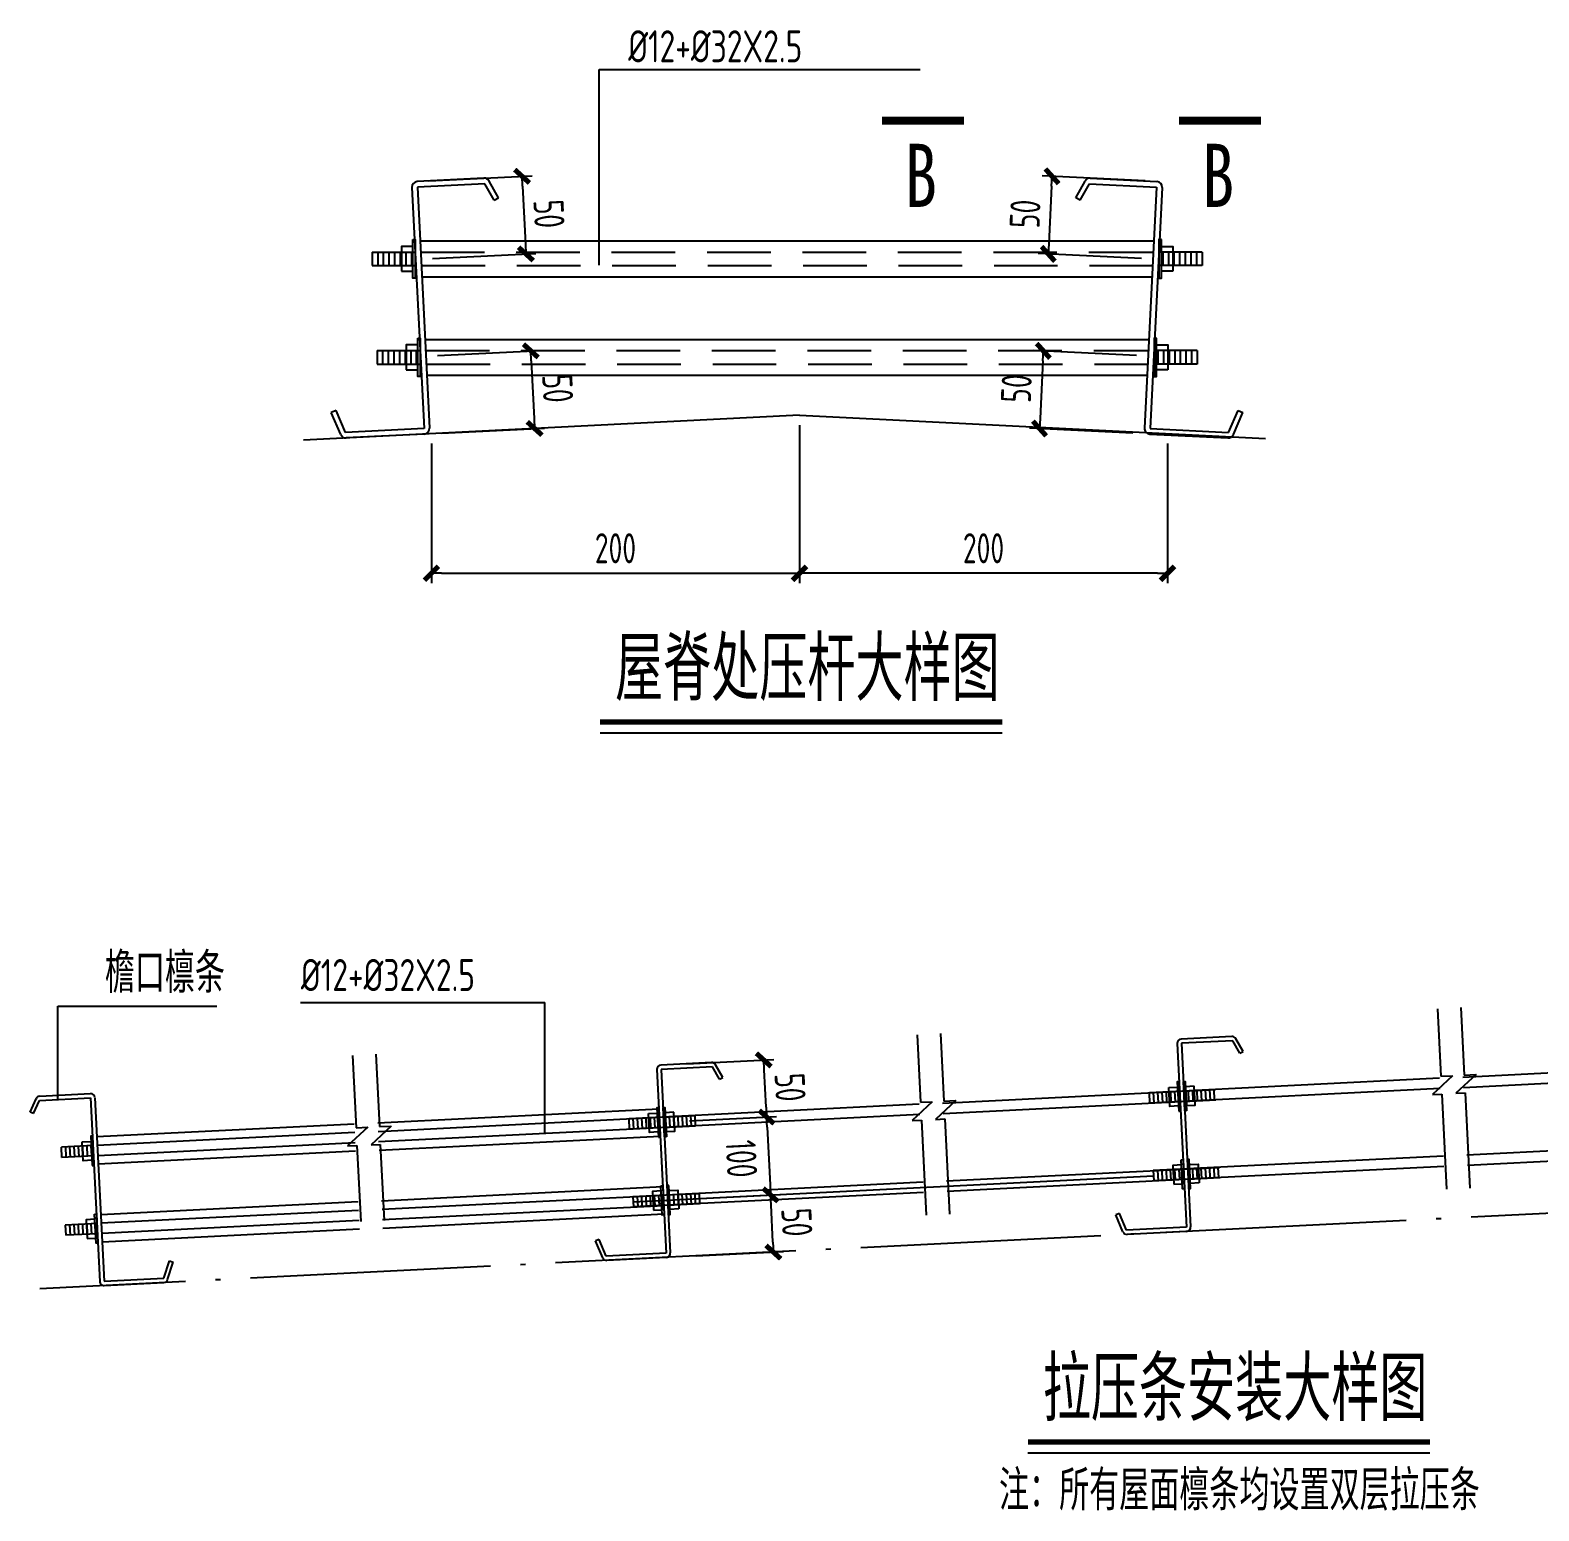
# Model space of a CAD drawing. Extents: x -2331248 to -1198620, y -977263 to -545844.
# Drawn here: x -1253436 to -1234612, y -742993 to -724523 of the extents above; entities that cross this region are included whole.
import ezdxf
from ezdxf.enums import TextEntityAlignment as Align

# ---------------------------------------------------------------- set-up
doc = ezdxf.new("R2010")
doc.units = 0
doc.header["$LTSCALE"] = 1000
doc.header["$MEASUREMENT"] = 0
doc.linetypes.add('ACAD_ISO04W100', pattern=[30.5, 24, -3, 0.5, -3])
doc.linetypes.add('DASHED2', pattern=[9.525, 6.35, -3.175])
doc.layers.get('0').update_dxf_attribs({"linetype": 'CONTINUOUS'})
doc.layers.get('DEFPOINTS').update_dxf_attribs({"linetype": 'CONTINUOUS'})
for name, color, linetype in [('CL', 4, 'CONTINUOUS'), ('DIM', 3, 'CONTINUOUS'), ('DRAWING', 7, 'CONTINUOUS'), ('中心线', 1, 'ACAD_ISO04W100'), ('标注', 33, 'CONTINUOUS'), ('粗实线', 7, 'CONTINUOUS'), ('细实线', 112, 'CONTINUOUS'), ('细虚线', 125, 'DASHED2')]:
    doc.layers.add(name, color=color, linetype=linetype)
doc.styles.add('1', font='isocp.shx', dxfattribs={"width": 0.75, "height": 600, "bigfont": 'hztxt.shx'})
doc.styles.add('DIM_FONT', font='tssdeng.shx', dxfattribs={"width": 0.8, "bigfont": 'tssdchn.shx'})
doc.styles.add('ST', font='SimSun.ttf', dxfattribs={"height": 6})
doc.styles.add('TSSD_DIMENSION', font='Tssdeng.shx', dxfattribs={"width": 0.7, "bigfont": 'hztxt.shx'})
doc.dimstyles.new('TSSD_100_100', dxfattribs={"dimtxt": 300, "dimasz": 100, "dimexe": 150, "dimexo": 150, "dimgap": 100, "dimtad": 1, "dimdec": 0, "dimzin": 0, "dimdsep": 46, "dimtxsty": 'TSSD_DIMENSION', "dimblk": '_TSDBK', "dimblk1": '_TSDBK', "dimblk2": '_TSDBK', "dimsah": 1, "dimcen": 0, "dimclrt": 7, "dimadec": 0, "dimazin": 0, "dimtfac": 1, "dimtdec": 0, "dimtix": 1, "dimtmove": 2, "dimatfit": 3, "dimldrblk": '_TSDBK', "dimfxl": 1, "dimtolj": 1, "dimtzin": 0, "dimarcsym": 0})

# ---------------------------------------------------------------- blocks, each defined once
blk = doc.blocks.new('_TSDBK')
blk.add_line((-1, 0), (0, 0))
at = {"const_width": 0.5}
blk.add_lwpolyline([(-0.7, -0.7), (0.7, 0.7)], dxfattribs=at)
blk = doc.blocks.new('*D299')
at = {"layer": 'DEFPOINTS', "color": 0}
for p in [(617827, -1161859), (617866, -1162636), (618736, -1162592)]:
    blk.add_point(p, dxfattribs=at)
at = {"layer": 'DIM', "color": 0, "lineweight": -2}
for p, q in [((617927, -1161854), (618797, -1161810)), ((618702, -1161915), (618731, -1162492)), ((617966, -1162631), (618835, -1162587))]:
    blk.add_line(p, q, dxfattribs=at)
at = {"layer": 'DIM', "color": 0, "lineweight": -2, "xscale": 100, "yscale": 100, "zscale": 100}
for p, rotation in [((618697, -1161815), 92.86240522610831), ((618736, -1162592), 272.8624052261083)]:
    blk.add_blockref('_TSDBK', p, dxfattribs=dict(at, rotation=rotation))
at = {"layer": 'DIM', "color": 7, "insert": (618446, -1162231), "char_height": 300, "attachment_point": 5, "rotation": 272.8624, "style": 'TSSD_DIMENSION'}
blk.add_mtext('\\A1;100', dxfattribs=at)
blk = doc.blocks.new('*D300')
at = {"layer": 'DEFPOINTS', "color": 0}
for p in [(617799, -1161289), (618668, -1161245), (617827, -1161859)]:
    blk.add_point(p, dxfattribs=at)
at = {"layer": 'DIM', "color": 0, "lineweight": -2}
for p, q in [((617899, -1161284), (618768, -1161240)), ((618692, -1161716), (618673, -1161345)), ((617927, -1161854), (618797, -1161810))]:
    blk.add_line(p, q, dxfattribs=at)
at = {"layer": 'DIM', "color": 0, "lineweight": -2, "xscale": 100, "yscale": 100, "zscale": 100}
for p, rotation in [((618668, -1161245), 92.86240522621443), ((618697, -1161815), 272.8624052262144)]:
    blk.add_blockref('_TSDBK', p, dxfattribs=dict(at, rotation=rotation))
at = {"layer": 'DIM', "color": 7, "insert": (618932, -1161518), "char_height": 300, "attachment_point": 5, "rotation": 272.8624, "style": 'TSSD_DIMENSION'}
blk.add_mtext('\\A1;50', dxfattribs=at)
blk = doc.blocks.new('*D298')
at = {"layer": 'DEFPOINTS', "color": 0}
for p in [(617866, -1162636), (618736, -1162592), (617895, -1163206)]:
    blk.add_point(p, dxfattribs=at)
at = {"layer": 'DIM', "color": 0, "lineweight": -2}
for p, q in [((617966, -1162631), (618835, -1162587)), ((618759, -1163063), (618741, -1162692)), ((617994, -1163201), (618864, -1163158))]:
    blk.add_line(p, q, dxfattribs=at)
at = {"layer": 'DIM', "color": 0, "lineweight": -2, "xscale": 100, "yscale": 100, "zscale": 100}
for p, rotation in [((618736, -1162592), 92.86240522621443), ((618764, -1163163), 272.8624052262144)]:
    blk.add_blockref('_TSDBK', p, dxfattribs=dict(at, rotation=rotation))
at = {"layer": 'DIM', "color": 7, "insert": (618999, -1162865), "char_height": 300, "attachment_point": 5, "rotation": 272.8624, "style": 'TSSD_DIMENSION'}
blk.add_mtext('\\A1;50', dxfattribs=at)
blk = doc.blocks.new('*D301')
at = {"layer": 'DEFPOINTS', "color": 0}
for p in [(619025, -1154812), (622699, -1154995), (619025, -1156389)]:
    blk.add_point(p, dxfattribs=at)
at = {"layer": 'DIM', "color": 0, "lineweight": -2}
for p, q in [((619025, -1154912), (619025, -1156489)), ((622699, -1155095), (622699, -1156489)), ((622599, -1156389), (619125, -1156389))]:
    blk.add_line(p, q, dxfattribs=at)
at = {"layer": 'DIM', "color": 0, "lineweight": -2, "xscale": 100, "yscale": 100, "zscale": 100, "rotation": 180}
blk.add_blockref('_TSDBK', (619025, -1156389), dxfattribs=at)
at = {"layer": 'DIM', "color": 0, "lineweight": -2, "xscale": 100, "yscale": 100, "zscale": 100}
blk.add_blockref('_TSDBK', (622699, -1156389), dxfattribs=at)
at = {"layer": 'DIM', "color": 7, "insert": (620862, -1156139), "char_height": 300, "attachment_point": 5, "style": 'TSSD_DIMENSION'}
blk.add_mtext('\\A1;200', dxfattribs=at)
blk = doc.blocks.new('*D302')
at = {"layer": 'DEFPOINTS', "color": 0}
for p in [(615312, -1154221), (615351, -1154995), (616381, -1154944)]:
    blk.add_point(p, dxfattribs=at)
at = {"layer": 'DIM', "color": 0, "lineweight": -2}
for p, q in [((615412, -1154216), (616443, -1154164)), ((616348, -1154269), (616376, -1154844)), ((615450, -1154990), (616481, -1154939))]:
    blk.add_line(p, q, dxfattribs=at)
at = {"layer": 'DIM', "color": 0, "lineweight": -2, "xscale": 100, "yscale": 100, "zscale": 100}
for p, rotation in [((616343, -1154169), 92.86240522610831), ((616381, -1154944), 272.8624052261083)]:
    blk.add_blockref('_TSDBK', p, dxfattribs=dict(at, rotation=rotation))
at = {"layer": 'DIM', "color": 7, "insert": (616612, -1154544), "char_height": 300, "attachment_point": 5, "rotation": 272.8624, "style": 'TSSD_DIMENSION'}
blk.add_mtext('\\A1;50', dxfattribs=at)
blk = doc.blocks.new('*D303')
at = {"layer": 'DEFPOINTS', "color": 0}
for p in [(619025, -1154812), (615351, -1154995), (619025, -1156389)]:
    blk.add_point(p, dxfattribs=at)
at = {"layer": 'DIM', "color": 0, "lineweight": -2}
for p, q in [((619025, -1154912), (619025, -1156489)), ((615351, -1155095), (615351, -1156489)), ((615451, -1156389), (618925, -1156389))]:
    blk.add_line(p, q, dxfattribs=at)
at = {"layer": 'DIM', "color": 0, "lineweight": -2, "xscale": 100, "yscale": 100, "zscale": 100, "rotation": 180}
blk.add_blockref('_TSDBK', (615351, -1156389), dxfattribs=at)
at = {"layer": 'DIM', "color": 0, "lineweight": -2, "xscale": 100, "yscale": 100, "zscale": 100}
blk.add_blockref('_TSDBK', (619025, -1156389), dxfattribs=at)
at = {"layer": 'DIM', "color": 7, "insert": (617188, -1156139), "char_height": 300, "attachment_point": 5, "style": 'TSSD_DIMENSION'}
blk.add_mtext('\\A1;200', dxfattribs=at)
blk = doc.blocks.new('*D304')
at = {"layer": 'DEFPOINTS', "color": 0}
for p in [(615225, -1152479), (616294, -1153202), (615263, -1153253)]:
    blk.add_point(p, dxfattribs=at)
at = {"layer": 'DIM', "color": 0, "lineweight": -2}
for p, q in [((615325, -1152474), (616355, -1152422)), ((616261, -1152527), (616289, -1153102)), ((615363, -1153248), (616394, -1153197))]:
    blk.add_line(p, q, dxfattribs=at)
at = {"layer": 'DIM', "color": 0, "lineweight": -2, "xscale": 100, "yscale": 100, "zscale": 100}
for p, rotation in [((616256, -1152427), 92.86240522610831), ((616294, -1153202), 272.8624052261083)]:
    blk.add_blockref('_TSDBK', p, dxfattribs=dict(at, rotation=rotation))
at = {"layer": 'DIM', "color": 7, "insert": (616525, -1152802), "char_height": 300, "attachment_point": 5, "rotation": 272.8624, "style": 'TSSD_DIMENSION'}
blk.add_mtext('\\A1;50', dxfattribs=at)
blk = doc.blocks.new('*D305')
at = {"layer": 'DEFPOINTS', "color": 0}
for p in [(622577, -1152479), (621508, -1153202), (622539, -1153253)]:
    blk.add_point(p, dxfattribs=at)
at = {"layer": 'DIM', "color": 0, "lineweight": -2}
for p, q in [((622477, -1152474), (621447, -1152422)), ((621541, -1152527), (621513, -1153102)), ((622439, -1153248), (621408, -1153197))]:
    blk.add_line(p, q, dxfattribs=at)
at = {"layer": 'DIM', "color": 0, "lineweight": -2, "xscale": 100, "yscale": 100, "zscale": 100}
for p, rotation in [((621546, -1152427), 87.13759477389169), ((621508, -1153202), 267.1375947738917)]:
    blk.add_blockref('_TSDBK', p, dxfattribs=dict(at, rotation=rotation))
at = {"layer": 'DIM', "color": 7, "insert": (621277, -1152802), "char_height": 300, "attachment_point": 5, "rotation": 87.1376, "style": 'TSSD_DIMENSION'}
blk.add_mtext('\\A1;50', dxfattribs=at)
blk = doc.blocks.new('*D306')
at = {"layer": 'DEFPOINTS', "color": 0}
for p in [(622490, -1154221), (621421, -1154944), (622451, -1154995)]:
    blk.add_point(p, dxfattribs=at)
at = {"layer": 'DIM', "color": 0, "lineweight": -2}
for p, q in [((622390, -1154216), (621359, -1154164)), ((621454, -1154269), (621426, -1154844)), ((622352, -1154990), (621321, -1154939))]:
    blk.add_line(p, q, dxfattribs=at)
at = {"layer": 'DIM', "color": 0, "lineweight": -2, "xscale": 100, "yscale": 100, "zscale": 100}
for p, rotation in [((621459, -1154169), 87.13759477389169), ((621421, -1154944), 267.1375947738917)]:
    blk.add_blockref('_TSDBK', p, dxfattribs=dict(at, rotation=rotation))
at = {"layer": 'DIM', "color": 7, "insert": (621190, -1154544), "char_height": 300, "attachment_point": 5, "rotation": 87.1376, "style": 'TSSD_DIMENSION'}
blk.add_mtext('\\A1;50', dxfattribs=at)
blk = doc.blocks.new('A$C05D269D5')
at = {"layer": 'CL'}
for p, q in [((277.8, 5010.4), (1862.7, 5010.4)), ((277.8, 4079.9), (277.8, 5010.4))]:
    blk.add_line(p, q, dxfattribs=at)
at = {"layer": 'DRAWING', "const_width": 77.7}
for points in [[(9320.5, 13848.2), (8501.9, 13848.2)], [(12286.6, 13848.2), (11468.1, 13848.2)]]:
    blk.add_lwpolyline(points, dxfattribs=at)
at = {"layer": '中心线'}
for q in [(2729.7, 10660.8), (12331.3, 10675.7)]:
    blk.add_line((7679.4, 10908.3), q, dxfattribs=at)
at = {"layer": '中心线', "ltscale": 0.1}
blk.add_line((22873, 3330.1), (97.3, 2191.3), dxfattribs=at)
at = {"layer": '标注'}
blk.add_line((6019.3, 3059.1), (11213.1, 3318.8), dxfattribs=at)
at = {"layer": '细实线'}
for p, q in [((5678.6, 12405.4), (5678.6, 14357.1)), ((5678.6, 14357.1), (8882.7, 14357.1)), ((4528.7, 13273.9), (3864.2, 13240.7)), ((10582.2, 13273.9), (11246.7, 13240.7)), ((3811, 13182), (3931.3, 10777)), ((4538.1, 13218.3), (3867, 13184.8)), ((3867, 13184.8), (3987.2, 10779.8)), ((4630.4, 13054.7), (4538.1, 13218.3)), ((4674, 13079.3), (4580.3, 13245.5)), ((10436.9, 13079.3), (10530.6, 13245.5)), ((10480.5, 13054.7), (10572.8, 13218.3)), ((10572.8, 13218.3), (11243.9, 13184.8)), ((11243.9, 13184.8), (11123.7, 10779.8)), ((11299.9, 13182), (11179.6, 10777)), ((4630.4, 13054.7), (4674, 13079.3)), ((10480.5, 13054.7), (10436.9, 13079.3)), ((3413.2, 12536.9), (3843.3, 12536.9)), ((3413.2, 12536.9), (3413.2, 12402.5)), ((3469.2, 12536.9), (3469.2, 12402.5)), ((3525.2, 12536.9), (3525.2, 12402.5)), ((3581.2, 12536.9), (3581.2, 12402.5)), ((3637.2, 12536.9), (3637.2, 12402.5)), ((3693.2, 12536.9), (3693.2, 12402.5)), ((3749.2, 12536.9), (3749.2, 12402.5)), ((3805.2, 12536.9), (3805.2, 12402.5)), ((3893.7, 12648.9), (11217.1, 12648.9)), ((11697.6, 12536.9), (11267.6, 12536.9)), ((11305.6, 12536.9), (11305.6, 12402.5)), ((11361.6, 12536.9), (11361.6, 12402.5)), ((11417.6, 12536.9), (11417.6, 12402.5)), ((11473.6, 12536.9), (11473.6, 12402.5)), ((11529.6, 12536.9), (11529.6, 12402.5)), ((11585.6, 12536.9), (11585.6, 12402.5)), ((11641.6, 12536.9), (11641.6, 12402.5)), ((11697.6, 12536.9), (11697.6, 12402.5)), ((3413.2, 12402.5), (3850, 12402.5)), ((11697.6, 12402.5), (11260.9, 12402.5)), ((3911.7, 12290.5), (11199.2, 12290.5)), ((3942.9, 11665.3), (11168, 11665.3)), ((3462.4, 11553.3), (3892.5, 11553.3)), ((3462.4, 11553.3), (3462.4, 11418.9)), ((3518.4, 11553.3), (3518.4, 11418.9)), ((3574.4, 11553.3), (3574.4, 11418.9)), ((3630.4, 11553.3), (3630.4, 11418.9)), ((3686.4, 11553.3), (3686.4, 11418.9)), ((3742.4, 11553.3), (3742.4, 11418.9)), ((3798.4, 11553.3), (3798.4, 11418.9)), ((3854.4, 11553.3), (3854.4, 11418.9)), ((11648.5, 11553.3), (11218.4, 11553.3)), ((11256.5, 11553.3), (11256.5, 11418.9)), ((11312.5, 11553.3), (11312.5, 11418.9)), ((11368.5, 11553.3), (11368.5, 11418.9)), ((11424.5, 11553.3), (11424.5, 11418.9)), ((11480.5, 11553.3), (11480.5, 11418.9)), ((11536.5, 11553.3), (11536.5, 11418.9)), ((11592.5, 11553.3), (11592.5, 11418.9)), ((11648.5, 11553.3), (11648.5, 11418.9)), ((3462.4, 11418.9), (3899.2, 11418.9)), ((3960.8, 11306.9), (11150, 11306.9)), ((11648.5, 11418.9), (11211.7, 11418.9)), ((3053.2, 10957.3), (3005.1, 10936.5)), ((3100.7, 10715.7), (3005.1, 10936.5)), ((3148.3, 10737.8), (3053.2, 10957.3)), ((11962.6, 10737.8), (12057.7, 10957.3)), ((12010.2, 10715.7), (12105.8, 10936.5)), ((12057.7, 10957.3), (12105.8, 10936.5)), ((3931.3, 10777), (3148.3, 10737.8)), ((3934.1, 10721), (3154.9, 10682.1)), ((11176.8, 10721), (11956, 10682.1)), ((11179.6, 10777), (11962.6, 10737.8)), ((5689.7, 7740.4), (9702.6, 7740.4)), ((2697.2, 5048.2), (5138.2, 5048.2)), ((5138.2, 3737.9), (5138.2, 5048.2)), ((14048.2, 4985.9), (14081.9, 4311.7)), ((14281.9, 4997.6), (14315.6, 4323.3)), ((8854.4, 4726.2), (8888.1, 4052)), ((9088.1, 4737.9), (9121.8, 4063.6)), ((11996.4, 4708.5), (11490.2, 4683.2)), ((12107.1, 4560.3), (12035.7, 4686.9)), ((3216.7, 4519.1), (3252.7, 3797.8)), ((3450.3, 4530.8), (3486.4, 3809.5)), ((11449.7, 4638.5), (11541.3, 2806.3)), ((12003.6, 4666.2), (11492.3, 4640.6)), ((11492.3, 4640.6), (11583.9, 2808.4)), ((12073.9, 4541.5), (12003.6, 4666.2)), ((12073.9, 4541.5), (12107.1, 4560.3)), ((6255.8, 4378.8), (6347.4, 2546.6)), ((6802.6, 4448.8), (6296.3, 4423.5)), ((6809.8, 4406.5), (6298.4, 4380.9)), ((6298.4, 4380.9), (6390.1, 2548.7)), ((6880.1, 4281.8), (6809.8, 4406.5)), ((6913.3, 4300.6), (6841.9, 4427.2)), ((14302.1, 4303.4), (17011.8, 4438.8)), ((6880.1, 4281.8), (6913.3, 4300.6)), ((14068.4, 4291.7), (11171.7, 4146.8)), ((14198.7, 4317.5), (13997.7, 4130)), ((14081.9, 4311.7), (14198.7, 4317.5)), ((14432.4, 4329.2), (14231.4, 4141.7)), ((14307.2, 4201.1), (17016.9, 4336.6)), ((14315.6, 4323.3), (14432.4, 4329.2)), ((0, 3954.9), (58.4, 4088)), ((34.9, 3939.6), (92.5, 4070.6)), ((92.5, 4070.6), (603.8, 4096.2)), ((95.4, 4113.5), (601.6, 4138.8)), ((603.8, 4096.2), (695.4, 2264)), ((646.4, 4098.3), (738, 2266.1)), ((9238.5, 4069.5), (9037.5, 3882)), ((9108.2, 4043.7), (11817.9, 4179.1)), ((9113.3, 3941.4), (11823, 4076.9)), ((9121.8, 4063.6), (9238.5, 4069.5)), ((11176.8, 4044.6), (11171.7, 4146.8)), ((14073.5, 4189.4), (11176.8, 4044.6)), ((11219.4, 4046.7), (11214.3, 4149)), ((11262, 4048.8), (11256.9, 4151.1)), ((11304.7, 4051), (11299.5, 4153.2)), ((11347.3, 4053.1), (11342.2, 4155.4)), ((11389.9, 4055.2), (11384.8, 4157.5)), ((11432.5, 4057.4), (11427.4, 4159.6)), ((11475.1, 4059.5), (11470, 4161.8)), ((11513.6, 4163.9), (11831.6, 4179.8)), ((11513.6, 4061.4), (11836.7, 4077.6)), ((11524.8, 4062), (11519.6, 4164.2)), ((11538.4, 4062.7), (11533.3, 4164.9)), ((11567.4, 4064.1), (11562.3, 4166.4)), ((11610, 4066.2), (11604.9, 4168.5)), ((11652.6, 4068.4), (11647.5, 4170.6)), ((11695.2, 4070.5), (11690.1, 4172.8)), ((11737.8, 4072.6), (11732.7, 4174.9)), ((11780.4, 4074.8), (11775.3, 4177)), ((11823, 4076.9), (11817.9, 4179.1)), ((13997.7, 4130), (14090.8, 4134.6)), ((14090.8, 4134.6), (14138.3, 3184.8)), ((14231.4, 4141.7), (14324.5, 4146.3)), ((14324.5, 4146.3), (14372, 3196.5)), ((34.9, 3939.6), (0, 3954.9)), ((3469, 3847.1), (6275.4, 3987.5)), ((8874.5, 4032), (5977.9, 3887.1)), ((8879.6, 3929.7), (5983, 3784.9)), ((6319.8, 3904.2), (6637.7, 3920.1)), ((6557.6, 3813.6), (6552.5, 3915.9)), ((6600.2, 3815.7), (6595.1, 3918)), ((6642.8, 3817.9), (6637.7, 3920.1)), ((9004.9, 4057.8), (8803.9, 3870.3)), ((8888.1, 4052), (9004.9, 4057.8)), ((3235.3, 3835.4), (665.9, 3707)), ((3369.5, 3803.7), (3168.5, 3616.2)), ((3252.7, 3797.8), (3369.5, 3803.7)), ((3603.2, 3815.4), (3402.2, 3627.8)), ((3486.4, 3809.5), (3603.2, 3815.4)), ((5983, 3784.9), (5977.9, 3887.1)), ((6025.6, 3787), (6020.5, 3889.3)), ((6068.2, 3789.1), (6063.1, 3891.4)), ((6110.8, 3791.3), (6105.7, 3893.5)), ((6153.4, 3793.4), (6148.3, 3895.7)), ((6196, 3795.5), (6190.9, 3897.8)), ((6238.6, 3797.7), (6233.5, 3899.9)), ((6281.2, 3799.8), (6276.1, 3902.1)), ((6319.8, 3801.7), (6642.8, 3817.9)), ((6344.6, 3803), (6339.5, 3905.2)), ((6387.2, 3805.1), (6382.1, 3907.4)), ((6429.8, 3807.2), (6424.7, 3909.5)), ((6472.4, 3809.4), (6467.3, 3911.6)), ((6515, 3811.5), (6509.9, 3913.7)), ((8803.9, 3870.3), (8897, 3874.9)), ((8897, 3874.9), (8944.4, 2925.1)), ((9037.5, 3882), (9130.6, 3886.6)), ((9130.6, 3886.6), (9178.1, 2936.8)), ((630.1, 3619.8), (312.2, 3603.9)), ((530.3, 3512.2), (525.2, 3614.5)), ((572.9, 3514.4), (567.8, 3616.6)), ((615.5, 3516.5), (610.4, 3618.8)), ((3168.5, 3616.2), (3261.6, 3620.8)), ((3261.6, 3620.8), (3299.6, 2861.3)), ((3402.2, 3627.8), (3495.3, 3632.5)), ((3482.6, 3574.4), (6289, 3714.8)), ((3495.3, 3632.5), (3533.2, 2873)), ((14340.9, 3526.5), (17050.6, 3662)), ((317.3, 3501.6), (312.2, 3603.9)), ((640.3, 3517.7), (317.3, 3501.6)), ((359.9, 3503.7), (354.8, 3606)), ((402.5, 3505.9), (397.4, 3608.1)), ((445.1, 3508), (440, 3610.3)), ((487.7, 3510.1), (482.6, 3612.4)), ((3249, 3562.8), (679.6, 3434.3)), ((14107.2, 3514.8), (11210.6, 3370)), ((14346, 3424.2), (17055.7, 3559.7)), ((9147.1, 3266.8), (11856.8, 3402.3)), ((11210.6, 3370), (11215.7, 3267.7)), ((14112.3, 3412.5), (11215.7, 3267.7)), ((11253.2, 3372.1), (11258.3, 3269.8)), ((11295.8, 3374.2), (11300.9, 3272)), ((11338.4, 3376.4), (11343.5, 3274.1)), ((11381, 3378.5), (11386.1, 3276.2)), ((11423.6, 3380.6), (11428.7, 3278.3)), ((11466.2, 3382.7), (11471.3, 3280.5)), ((11508.8, 3384.9), (11513.9, 3282.6)), ((11547.4, 3386.8), (11870.4, 3403)), ((11558.5, 3387.4), (11563.6, 3285.1)), ((11572.1, 3388), (11577.3, 3285.8)), ((11601.1, 3389.5), (11606.2, 3287.2)), ((11643.7, 3391.6), (11648.8, 3289.4)), ((11686.3, 3393.7), (11691.4, 3291.5)), ((11728.9, 3395.9), (11734, 3293.6)), ((11771.5, 3398), (11776.7, 3295.7)), ((11814.1, 3400.1), (11819.3, 3297.9)), ((11856.8, 3402.3), (11861.9, 3300)), ((3507.9, 3070.3), (6314.2, 3210.6)), ((8913.4, 3255.1), (6016.7, 3110.3)), ((9152.2, 3164.5), (11861.9, 3300)), ((11557.6, 3284.8), (11875.5, 3300.7)), ((3274.2, 3058.6), (704.8, 2930.1)), ((6016.7, 3110.3), (6021.8, 3008)), ((8918.5, 3152.8), (6021.8, 3008)), ((6059.3, 3112.4), (6064.4, 3010.1)), ((6101.9, 3114.5), (6107, 3012.3)), ((6144.5, 3116.7), (6149.7, 3014.4)), ((6187.2, 3118.8), (6192.3, 3016.5)), ((6229.8, 3120.9), (6234.9, 3018.7)), ((6272.4, 3123), (6277.5, 3020.8)), ((6315, 3125.2), (6320.1, 3022.9)), ((6353.5, 3127.1), (6676.6, 3143.3)), ((6363.7, 3025.1), (6681.7, 3041)), ((6378.3, 3128.3), (6383.4, 3026.1)), ((6420.9, 3130.5), (6426, 3028.2)), ((6463.5, 3132.6), (6468.6, 3030.3)), ((6506.1, 3134.7), (6511.2, 3032.5)), ((6548.7, 3136.9), (6553.8, 3034.6)), ((6591.3, 3139), (6596.5, 3036.7)), ((6634, 3141.1), (6639.1, 3038.9)), ((6676.6, 3143.3), (6681.7, 3041)), ((3521.5, 2797.6), (6327.9, 2937.9)), ((10872.3, 2943.7), (10835.7, 2927.8)), ((10908.5, 2759.6), (10835.7, 2927.8)), ((10944.8, 2776.4), (10872.3, 2943.7)), ((674, 2843.1), (351, 2827)), ((351, 2827), (356.1, 2724.7)), ((674, 2740.6), (356.1, 2724.7)), ((393.6, 2829.1), (398.7, 2726.8)), ((436.2, 2831.2), (441.3, 2729)), ((478.8, 2833.4), (483.9, 2731.1)), ((521.4, 2835.5), (526.5, 2733.2)), ((564, 2837.6), (569.2, 2735.4)), ((606.7, 2839.8), (611.8, 2737.5)), ((649.3, 2841.9), (654.4, 2739.6)), ((3287.8, 2785.9), (718.4, 2657.4)), ((11541.3, 2806.3), (10944.8, 2776.4)), ((11543.4, 2763.7), (10949.8, 2734)), ((5678.5, 2684), (5641.8, 2668.1)), ((5714.7, 2499.9), (5641.8, 2668.1)), ((5750.9, 2516.7), (5678.5, 2684)), ((1334.5, 2295.9), (1389.9, 2469.6)), ((1372.3, 2282.8), (1428, 2457.4)), ((1389.9, 2469.6), (1428, 2457.4)), ((6347.4, 2546.6), (5750.9, 2516.7)), ((6349.6, 2504), (5755.9, 2474.3)), ((738, 2266.1), (1334.5, 2295.9)), ((740.1, 2223.5), (1333.8, 2253.2)), ((9959.4, 554.7), (13972.3, 554.7))]:
    blk.add_line(p, q, dxfattribs=at)
for points in [[(3819.4, 12661.6), (3843.3, 12661.6), (3843.3, 12277.8), (3819.4, 12277.8)], [(11291.5, 12661.6), (11267.6, 12661.6), (11267.6, 12277.8), (11291.5, 12277.8)], [(3705.1, 12345.9), (3819.4, 12345.9), (3819.4, 12593.5), (3705.1, 12593.5)], [(11405.8, 12345.9), (11291.5, 12345.9), (11291.5, 12593.5), (11405.8, 12593.5)], [(3754.2, 11362.4), (3868.6, 11362.4), (3868.6, 11609.9), (3754.2, 11609.9)], [(3868.6, 11678), (3892.5, 11678), (3892.5, 11294.3), (3868.6, 11294.3)], [(11242.3, 11678), (11218.4, 11678), (11218.4, 11294.3), (11242.3, 11294.3)], [(11356.6, 11362.4), (11242.3, 11362.4), (11242.3, 11609.9), (11356.6, 11609.9)], [(11465.2, 3963.9), (11483.4, 3964.8), (11468.8, 4256.8), (11450.6, 4255.9)], [(11465.2, 3963.9), (11483.4, 3964.8), (11468.8, 4256.8), (11450.6, 4255.9)], [(11544.1, 3967.8), (11526, 3966.9), (11511.4, 4258.9), (11529.5, 4259.8)], [(11544.1, 3967.8), (11526, 3966.9), (11511.4, 4258.9), (11529.5, 4259.8)], [(11366.2, 4199.7), (11453.2, 4204.1), (11462.6, 4015.7), (11375.6, 4011.4)], [(11366.2, 4199.7), (11453.2, 4204.1), (11462.6, 4015.7), (11375.6, 4011.4)], [(11619.1, 4212.4), (11532.1, 4208), (11541.5, 4019.7), (11628.6, 4024)], [(11619.1, 4212.4), (11532.1, 4208), (11541.5, 4019.7), (11628.6, 4024)], [(6172.3, 3940), (6259.4, 3944.4), (6268.8, 3756), (6181.8, 3751.7)], [(6271.4, 3704.2), (6289.5, 3705.1), (6274.9, 3997.1), (6256.8, 3996.2)], [(6350.3, 3708.1), (6332.1, 3707.2), (6317.5, 3999.2), (6335.7, 4000.1)], [(6425.3, 3952.7), (6338.3, 3948.3), (6347.7, 3760), (6434.7, 3764.3)], [(520.3, 3657.4), (607.3, 3661.8), (616.7, 3473.4), (529.7, 3469.1)], [(619.3, 3421.6), (637.5, 3422.5), (622.9, 3714.5), (604.7, 3713.6)], [(11489.5, 3479), (11507.6, 3479.9), (11522.2, 3187.9), (11504.1, 3187)], [(11489.5, 3479), (11507.6, 3479.9), (11522.2, 3187.9), (11504.1, 3187)], [(11568.4, 3483), (11550.2, 3482), (11564.8, 3190.1), (11583, 3191)], [(11568.4, 3483), (11550.2, 3482), (11564.8, 3190.1), (11583, 3191)], [(11414.5, 3234.5), (11501.5, 3238.8), (11492, 3427.2), (11405, 3422.8)], [(11414.5, 3234.5), (11501.5, 3238.8), (11492, 3427.2), (11405, 3422.8)], [(11667.4, 3247.1), (11580.4, 3242.8), (11571, 3431.1), (11658, 3435.5)], [(11667.4, 3247.1), (11580.4, 3242.8), (11571, 3431.1), (11658, 3435.5)], [(6220.6, 2974.8), (6307.6, 2979.1), (6298.2, 3167.5), (6211.2, 3163.1)], [(6295.6, 3219.3), (6313.8, 3220.2), (6328.4, 2928.2), (6310.2, 2927.3)], [(6374.5, 3223.3), (6356.4, 3222.4), (6371, 2930.4), (6389.1, 2931.3)], [(6473.5, 2987.4), (6386.5, 2983.1), (6377.1, 3171.4), (6464.1, 3175.8)], [(568.5, 2692.2), (655.5, 2696.5), (646.1, 2884.9), (559.1, 2880.5)], [(643.5, 2936.7), (661.7, 2937.6), (676.3, 2645.6), (658.1, 2644.7)]]:
    blk.add_lwpolyline(points, close=True, dxfattribs=at)
at = {"layer": '细实线', "const_width": 53.3}
for points in [[(5689.7, 7847.1), (9702.6, 7847.1)], [(9959.4, 661.3), (13972.3, 661.3)]]:
    blk.add_lwpolyline(points, dxfattribs=at)
at = {"layer": '细实线'}
for centre, radius, start, end in [((4531.5, 13218), 56, 29.42746, 92.86241), ((10579.4, 13218), 56, 87.13759, 150.57254), ((3867, 13184.8), 56, 92.86241, 182.86241), ((11243.9, 13184.8), 56, 357.13759, 87.13759), ((3152.1, 10738), 56, 203.41845, 272.86241), ((3931.3, 10777), 56, 272.86241, 2.86241), ((11179.6, 10777), 56, 177.13759, 267.13759), ((11958.8, 10738), 56, 267.13759, 336.58155), ((11492.3, 4640.6), 42.7, 92.86241, 182.86241), ((11998.6, 4665.9), 42.7, 29.42746, 92.86241), ((6298.4, 4380.9), 42.7, 92.86241, 182.86241), ((6804.7, 4406.2), 42.7, 29.42746, 92.86241), ((97.5, 4070.8), 42.7, 92.86241, 156.29735), ((603.8, 4096.2), 42.7, 2.86241, 92.86241), ((10947.7, 2776.6), 42.7, 203.41845, 272.86241), ((11541.3, 2806.3), 42.7, 272.86241, 2.86241), ((5753.8, 2516.9), 42.7, 203.41845, 272.86241), ((6347.4, 2546.6), 42.7, 272.86241, 2.86241), ((738, 2266.1), 42.7, 182.86241, 272.86241), ((1331.6, 2295.8), 42.7, 272.86241, 342.30636)]:
    blk.add_arc(centre, radius, start, end, dxfattribs=at)
at = {"layer": '细虚线', "ltscale": 0.1}
for p, q in [((3899.3, 12536.9), (11211.5, 12536.9)), ((3906.1, 12402.5), (11204.8, 12402.5)), ((3948.5, 11553.3), (11162.4, 11553.3)), ((3955.2, 11418.9), (11155.6, 11418.9))]:
    blk.add_line(p, q, dxfattribs=at)
at = {"layer": '细虚线'}
for p, q in [((3473.3, 3761.9), (6279.7, 3902.2)), ((3478.4, 3659.7), (6284.8, 3800)), ((3239.6, 3750.2), (670.2, 3621.8)), ((3244.7, 3648), (675.3, 3519.5)), ((3512.1, 2985), (6318.5, 3125.4)), ((3517.2, 2882.8), (6323.6, 3023.1)), ((3278.4, 2973.4), (709.1, 2844.9)), ((3283.5, 2871.1), (714.2, 2742.6))]:
    blk.add_line(p, q, dxfattribs=at)
at = {"layer": '粗实线', "style": 'ST', "width": 0.75}
for p in [(8730.8, 12987.1), (11697, 12987.1)]:
    blk.add_text('B', height=630, dxfattribs=at).set_placement(p)
at = {"layer": '细实线', "width": 0.75}
for s, height, style, p in [('%%C12+%%C32X2.5', 319.968, 'DIM_FONT', (5970, 14429.9)), ('檐口檩条', 399.96, '1', (745, 5143.5)), ('%%C12+%%C32X2.5', 319.968, 'DIM_FONT', (2702.7, 5162))]:
    blk.add_text(s, height=height, dxfattribs=dict(at, style=style)).set_placement(p)
at = {"layer": '细实线', "style": '1', "width": 0.75}
for s, height, p in [('屋脊处压杆大样图', 639.94, (7758.3, 8410.6)), ('拉压条安装大样图', 639.94, (12028.1, 1224.8)), ('注：所有屋面檩条均设置双层拉压条', 399.96, (12070.8, 200))]:
    blk.add_text(s, height=height, dxfattribs=at).set_placement(p, align=Align.MIDDLE)
at = {"layer": 'DIM'}
for p1, p2, distance, picture, middle in [((3879.2, 13241.4), (3917.9, 12466.8), 1032.1, '*D304', (5179, 12918.2)), ((11231.7, 13241.4), (11193, 12466.8), -1032.1, '*D305', (9931.8, 12918.2)), ((3966.3, 11499.2), (4005, 10724.6), 1032.1, '*D302', (5266.2, 11175.9)), ((11144.6, 11499.2), (11105.9, 10724.6), -1032.1, '*D306', (9844.7, 11175.9)), ((6481.6, 3861.1), (6453.1, 4431.3), -870.6, '*D300', (7586.6, 4202.2)), ((6549, 2513.9), (6520.4, 3084.2), -870.6, '*D298', (7653.9, 2855))]:
    dim = blk.add_aligned_dim(p1=p1, p2=p2, distance=distance, text='50', dimstyle='TSSD_100_100', dxfattribs=at)
    dim.commit()
    dim.dimension.update_dxf_attribs({"geometry": picture, "text_midpoint": middle, "insert": (-611345.6, 1165720)})
for p1, picture, middle in [((4005, 10724.6), '*D303', (5842.2, 9580.7)), ((11353.8, 10724.6), '*D301', (9516.6, 9580.7))]:
    dim = blk.add_linear_dim(base=(7679.4, 9330.7), p1=p1, p2=(7679.4, 10908.3), text='200', dimstyle='TSSD_100_100', dxfattribs=at)
    dim.commit()
    dim.dimension.update_dxf_attribs({"geometry": picture, "text_midpoint": middle, "insert": (-611345.6, 1165720)})
dim = blk.add_linear_dim(base=(7390, 3127.7), p1=(6481.6, 3861.1), p2=(6520.4, 3084.2), angle=272.86241, text='100', dimstyle='TSSD_100_100', dxfattribs=at)
dim.commit()
dim.dimension.update_dxf_attribs({"geometry": '*D299', "text_midpoint": (7100.5, 3488.7), "dimtype": 129, "insert": (-611345.6, 1165720)})

msp = doc.modelspace()

# ---------------------------------------------------------------- block references
at = {"xscale": 1.25, "yscale": 1.25, "zscale": 1.25}
msp.add_blockref('A$C05D269D5', (-1253435.8, -742961.9), dxfattribs=at)

doc.saveas('drawing.dxf')
